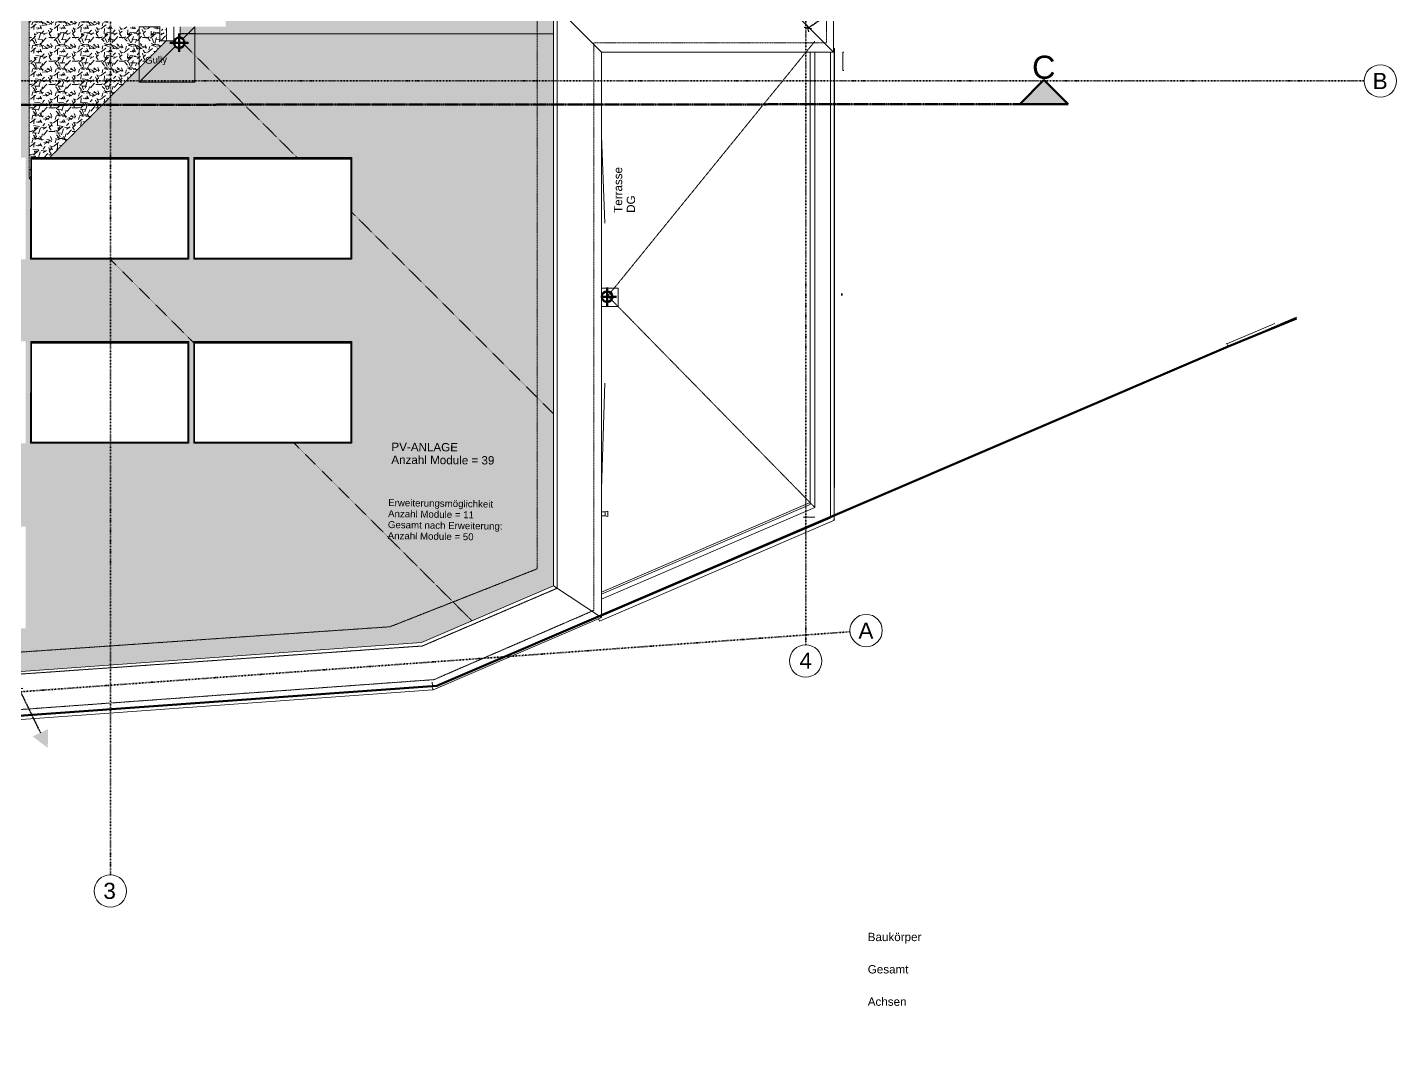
# Model space of a CAD drawing. Header units: millimetres. Extents: x -19192 to 21049, y -24519 to 21210.
# Drawn here: x 2182 to 16994, y -23681 to -12728 of the extents above; entities that cross this region are included whole.
import ezdxf
from ezdxf.enums import TextEntityAlignment as Align

# ---------------------------------------------------------------- set-up
doc = ezdxf.new("R2010")
doc.units = ezdxf.units.MM
for name, pattern in [('ACAD_ISO08W100', [36, 24, -3, 6, -3]), ('Achse', [0.009, 0.005, -0.002, 0, -0.002]), ('Strich Punkt Mittel', [0.015875, 0.00635, -0.004763, 0, -0.004763]), ('Verdeckt', [0.003, 0.002, -0.001]), ('Verdeckt Unten', [0.005, 0.003, -0.002])]:
    doc.linetypes.add(name, pattern=pattern)
for name, color, linetype, lineweight in [('A-DETL-HDLN', 90, 'Verdeckt', 5), ('A-ROOF-PATT', 132, 'Continuous', 13), ('A_2D', 7, 'Continuous', 13), ('A_Beschriftung_', 7, 'Continuous', 9), ('A_Bodenschlitz', 7, 'Continuous', 5), ('A_Dach', 7, 'Continuous', 13), ('A_Decken', 8, 'Continuous', 13), ('A_Durchbruch_', 7, 'Continuous', 5), ('A_Gelaender', 7, 'Continuous', 13), ('A_Grundstuecksgrenze', 5, 'Continuous', 70), ('A_Raeume', 7, 'Continuous', 13), ('A_Raeume_', 7, 'Continuous', 5), ('A_Raster_', 1, 'Continuous', 9), ('A_Waende', 7, 'Continuous', 13), ('G-ANNO-SYMB_', 111, 'Continuous', 9), ('HT_E-Gesamt', 2, 'Continuous', 13), ('M-EQPM', 50, 'Continuous', 5), ('P-PIPE', 3, 'Continuous', 5), ('P-PIPE-CNTR', 3, 'Continuous', 5), ('Text', 250, 'Continuous', 9)]:
    doc.layers.add(name, color=color, linetype=linetype, lineweight=lineweight)
doc.layers.add('E_ERDUNG', color=150, linetype='ACAD_ISO08W100', true_color=0x0f87ff)
doc.styles.add('Arial', font='arial.ttf', dxfattribs={"height": 0.175})
doc.styles.add('Arial_1', font='arial.ttf', dxfattribs={"height": 0.09})
doc.styles.add('Arial_3', font='arial.ttf', dxfattribs={"height": 0.075})
doc.styles.add('Arial_6', font='arial.ttf', dxfattribs={"height": 0.25})
doc.styles.add('Arial_7', font='arial.ttf', dxfattribs={"height": 0.0018})
doc.styles.add('ET_LEGENDE - Wohnung$0$ROMANS', font='romans.shx', dxfattribs={"width": 0.6})
pattern_1 = [(228.018, (0.17445, 0.254), (-2.0314528123, -2.2858083747), [0.03417, -3.383]), (184.971, (0.15159, 0.2286), (3.0474510622, 0.2540216987), [0.05863, -5.804]), (132.505, (0.09319, 0.22352), (2.5397709538, -2.794276805), [0.04134, -4.093]), (267.274, (-0.00585, 0.16002), (0.2539551053, 5.07967014), [0.0534, -5.287]), (292.83, (-0.00839, 0.10668), (-1.2698152688, 3.0481018627), [0.05236, -5.184]), (357.273, (0.01192, 0.05842), (-5.0786668393, 0.253996185), [0.05339, -5.286]), (37.7, (0.06525, 0.05588), (-3.301035372, -2.5397783393), [0.07061, -6.99]), (72.259, (0.12112, 0.09906), (1.7776368311, 5.5880763064), [0.06667, -6.6]), (121.425, (0.14144, 0.16256), (-2.031672082, 3.3020573153), [0.05358, -5.304]), (175.235, (0.1135, 0.20828), (2.7935534013, -0.254025948), [0.06116, -2.997]), (222.403, (0.05255, 0.21336), (-3.0471325378, -2.7937440326), [0.0791, -7.831]), (138.808, (0.24556, 0.15748), (-1.7773521685, 1.523768684), [0.027, -2.673]), (171.468, (0.22524, 0.17526), (3.30117332, -0.5079492745), [0.05136, -5.084]), (225.006, (0.17445, 0.18288), (5.4e-06, -0.25399983), [0.03592, -0.32326]), (203.203, (0.15667, 0.21336), (1.269569378, 0.507931902), [0.01934, -1.915]), (291.797, (0.1389, 0.20574), (-0.253942868, 0.76200551), [0.02736, -1.34]), (30.969, (0.14905, 0.18034), (0.761847982, 0.508005658), [0.04443, -1.436]), (161.562, (0.18715, 0.2032), (0.50789886, -0.25399589), [0.03212, -0.77095]), (16.393, (-0.00839, 0.20574), (2.539188499, 0.7619239566), [0.045, -4.455]), (70.35, (0.03478, 0.21844), (-1.015826576, -2.7941218824), [0.03776, -3.738]), (293.194, (0.18715, 0.254), (-0.507732472, 1.269649148), [0.03869, -1.896]), (343.607, (0.20238, 0.21844), (-2.539188499, 0.7619239566), [0.045, -4.455]), (339.44, (-0.00839, 0.04826), (-1.269488031, 0.507910437), [0.0434, -2.126]), (294.771, (0.03224, 0.03302), (-1.269780434, 2.794053213), [0.03637, -3.6]), (66.806, (0.18969, 0), (0.507732472, 1.269649148), [0.03869, -1.896]), (17.357, (0.20492, 0.03556), (-3.3012399564, -1.015952889), [0.04257, -4.214]), (69.448, (0.06525, 0), (-0.507723815, -1.269562447), [0.0217, -2.148]), (101.308, (0.17445, 0), (-0.25393613, 1.01592937), [0.01295, -1.282]), (165.961, (0.17191, 0.0127), (0.76185039, -0.25399813), [0.05235, -0.99472]), (186.01, (0.12112, 0.0254), (2.5393647706, 0.253982649), [0.04852, -4.803]), (303.685, (0.14905, 0.15748), (-0.253946744, 0.50799749), [0.03663, -0.87912]), (353.156, (0.16937, 0.127), (4.317226918, -0.50799857), [0.06394, -6.33]), (60.95, (0.23286, 0.11938), (-1.016019282, -1.77837494), [0.02615, -2.589]), (90, (0.24556, 0.14224), (-0.25395, 0.254), [0.01524, -0.23876]), (120.251, (0.11604, 0.03302), (1.0159692298, -1.778326371), [0.03528, -3.493]), (48.018, (0.09827, 0.0635), (2.0314528123, 2.2858083747), [0.06834, -3.349]), (0, (0.14398, 0.1143), (0.25395, 0.254), [0.06603, -0.18792]), (325.299, (0.21, 0.1143), (-2.5394728662, 1.7780144784), [0.04016, -3.975]), (254.058, (0.24302, 0.09144), (-0.25403483, -1.016312904), [0.03698, -1.812]), (207.651, (0.23286, 0.05588), (-4.8252471042, -2.5401405645), [0.06021, -5.96]), (175.425, (0.17953, 0.02794), (-3.3012584247, 0.2540008469), [0.06369, -6.305])]

# ---------------------------------------------------------------- blocks, each defined once
blk = doc.blocks.new('Typ des oberen Holms - Oberer Geländerholm_Innen_-3751269-263_PP_DDS_BT2')
at = {"layer": 'A_Gelaender', "lineweight": 5}
for p, q in [((-15.212, 61.099), (-13.328, 65.615)), ((-13.282, 65.596), (-15.178, 61.049)), ((-15.178, 61.049), (-17.692, 61.024)), ((-17.671, 61.074), (-15.212, 61.099))]:
    blk.add_line(p, q, dxfattribs=at)
blk = doc.blocks.new('Typ des oberen Holms - Oberer Geländerholm_Innen_-V3-263_PP_DDS_BT2')
at = {"layer": 'A_Gelaender', "lineweight": 5}
for p, q in [((-15.212, 61.099), (-13.328, 65.615)), ((-15.178, 61.049), (-13.282, 65.596)), ((-17.692, 61.024), (-15.178, 61.049)), ((-17.671, 61.074), (-15.212, 61.099))]:
    blk.add_line(p, q, dxfattribs=at)
blk = doc.blocks.new('Basiswand _ Attika_BLE_0340_0100 - ___-7440328-263_PP_DDS_BT2')
at = {"layer": 'A_Waende'}
for p, q in [((-4.91, 85.148), (-13.097, 65.519)), ((-13.097, 65.519), (-13.377, 66.199))]:
    blk.add_line(p, q, dxfattribs=at)
blk = doc.blocks.new('Basiswand _ Attika_BLE_0340_0100 - ___-7441165-263_PP_DDS_BT2')
at = {"layer": 'A_Waende'}
for p, q in [((-29.589, 64.113), (-23.226, 79.368)), ((-23.226, 79.368), (-23.193, 79.354)), ((-23.19, 79.353), (-22.746, 79.168)), ((-28.894, 64.429), (-22.746, 79.168)), ((-28.894, 64.429), (-29.589, 64.113))]:
    blk.add_line(p, q, dxfattribs=at)
blk = doc.blocks.new('Basiswand _ Attika_BLE_0340_0100 - ___-7441263-263_PP_DDS_BT2')
at = {"layer": 'A_Waende'}
for p, q in [((-29.589, 64.113), (-28.894, 64.429)), ((-25.804, 63.395), (-28.894, 64.429)), ((-19.753, 60.821), (-29.589, 64.113)), ((-19.667, 61.341), (-24.596, 62.99)), ((-19.746, 60.843), (-19.753, 60.821))]:
    blk.add_line(p, q, dxfattribs=at)
blk = doc.blocks.new('Basiswand _ Attika_BLE_0340_0100 - ___-7441324-263_PP_DDS_BT2')
at = {"layer": 'A_Waende'}
for p, q in [((-18.116, 61.356), (-19.667, 61.341)), ((-18.116, 61.356), (-17.768, 60.84)), ((-17.768, 60.84), (-19.749, 60.82)), ((-19.749, 60.82), (-19.749, 60.833))]:
    blk.add_line(p, q, dxfattribs=at)
blk = doc.blocks.new('Basiswand _ Attika_BLE_0340_0100 - ___-7441424-263_PP_DDS_BT2')
at = {"layer": 'A_Waende'}
for p, q in [((-15.693, 67.165), (-18.116, 61.356)), ((-15.693, 67.165), (-15.414, 66.485)), ((-15.414, 66.485), (-17.768, 60.84)), ((-17.768, 60.84), (-18.116, 61.356))]:
    blk.add_line(p, q, dxfattribs=at)
blk = doc.blocks.new('Basiswand _ Attika_BLE_0340_0100 - ___-7441724-263_PP_DDS_BT2')
at = {"layer": 'A_Waende'}
for p, q in [((-15.414, 66.485), (-15.693, 67.165)), ((-13.377, 66.199), (-15.693, 67.165)), ((-13.097, 65.519), (-15.414, 66.485)), ((-13.377, 66.199), (-13.097, 65.519))]:
    blk.add_line(p, q, dxfattribs=at)
blk = doc.blocks.new('Allg_Bodendurchbruch_Schatten - Bodendurchbruch_Schatten-7936345-263_PP_DDS_BT2')
at = {"layer": 'A_2D'}
for p, q in [((-0.075, -0.075), (-0.075, 0.075)), ((0.075, 0.075), (0.075, -0.075)), ((0.075, -0.075), (-0.075, -0.075))]:
    blk.add_line(p, q, dxfattribs=at)
at = {"layer": 'A_Durchbruch_'}
for p, q in [((-0.075, 0.075), (-0.075, -0.075)), ((0.075, -0.075), (0.075, 0.075)), ((-0.075, -0.075), (0.075, -0.075))]:
    blk.add_line(p, q, dxfattribs=at)
blk = doc.blocks.new('HLS_Rigol - 20x8cm-V16-263_PP_DDS_BT2')
at = {"layer": 'M-EQPM'}
blk.add_line((0, -0.1), (1.62, -0.1), dxfattribs=at)
blk.add_line((0, -0.1), (1.62, -0.1), dxfattribs=at)
blk = doc.blocks.new('Allg_Sollarkollektor - Allg_Sollarkollektor-V33-263_PP_DDS_BT2')
at = {"layer": 'A_2D'}
for p, q in [((-0.855, 0.546), (0.855, 0.546)), ((-0.855, 0.546), (-0.855, 0.537)), ((0.855, 0.537), (-0.855, 0.537)), ((-0.855, 0.537), (-0.855, -0.555)), ((0.845, 0.527), (-0.845, 0.527)), ((-0.845, 0.527), (-0.845, -0.545)), ((-0.845, -0.545), (-0.845, 0.527)), ((-0.845, 0.527), (0.845, 0.527)), ((0.845, -0.545), (0.845, 0.527)), ((0.845, 0.527), (0.845, -0.545)), ((0.855, 0.546), (0.855, 0.537)), ((0.855, -0.555), (0.855, 0.537)), ((-0.855, -0.555), (0.855, -0.555)), ((-0.845, -0.545), (0.845, -0.545)), ((0.845, -0.545), (-0.845, -0.545))]:
    blk.add_line(p, q, dxfattribs=at)
blk = doc.blocks.new('Allg_Sollarkollektor - Allg_Sollarkollektor-V26-263_PP_DDS_BT2')
at = {"layer": 'A_2D'}
for p, q in [((-0.855, 0.546), (0.855, 0.546)), ((-0.855, 0.546), (-0.855, 0.537)), ((0.855, 0.537), (-0.855, 0.537)), ((-0.855, 0.537), (-0.855, -0.555)), ((0.845, 0.527), (-0.845, 0.527)), ((-0.845, 0.527), (-0.845, -0.545)), ((-0.845, -0.545), (-0.845, 0.527)), ((-0.845, 0.527), (0.845, 0.527)), ((0.845, -0.545), (0.845, 0.527)), ((0.845, 0.527), (0.845, -0.545)), ((0.855, 0.546), (0.855, 0.537)), ((0.855, -0.555), (0.855, 0.537)), ((-0.855, -0.555), (0.855, -0.555)), ((-0.845, -0.545), (0.845, -0.545)), ((0.845, -0.545), (-0.845, -0.545))]:
    blk.add_line(p, q, dxfattribs=at)
blk = doc.blocks.new('Kemperventil - Standard-10796993-263_PP_DDS_BT2')
at = {"layer": 'HT_E-Gesamt'}
for p, q in [((0.095, 0.19), (0.105, 0.16)), ((0.125, 0.19), (0.095, 0.19)), ((0.105, 0.16), (0.105, 0.12)), ((0.125, 0.16), (0.105, 0.16)), ((0.155, 0.19), (0.125, 0.19)), ((0.145, 0.16), (0.125, 0.16)), ((0.145, 0.16), (0.155, 0.19)), ((0.145, 0.12), (0.145, 0.16))]:
    blk.add_line(p, q, dxfattribs=at)
blk = doc.blocks.new('Symbol_Schatten - Bodendurchbruch_Schatten-8269585-263_PP_DDS_BT2')
at = {"layer": 'A_2D'}
blk.add_line((-0.09, -0.1), (-0.1, -0.1), dxfattribs=at)
at = {"layer": 'A_Durchbruch_'}
blk.add_line((-0.1, -0.1), (-0.09, -0.1), dxfattribs=at)
blk = doc.blocks.new('Symbol_Schatten - Bodendurchbruch_Schatten-V52-263_PP_DDS_BT2')
at = {"layer": 'A_2D'}
for p, q in [((-0.1, -0.1), (-0.1, 0.1)), ((-0.1, 0.1), (-0.09, 0.1)), ((-0.09, -0.1), (-0.1, -0.1))]:
    blk.add_line(p, q, dxfattribs=at)
at = {"layer": 'A_Durchbruch_'}
for p, q in [((-0.09, 0.1), (-0.1, 0.1)), ((-0.1, 0.1), (-0.1, -0.1)), ((-0.1, -0.1), (-0.09, -0.1))]:
    blk.add_line(p, q, dxfattribs=at)
blk = doc.blocks.new('Symbol_Schatten - Bodendurchbruch_Schatten-V54-263_PP_DDS_BT2')
at = {"layer": 'A_2D'}
for p, q in [((0.1, 0.1), (0.1, -0.1)), ((0.1, -0.1), (-0.042, -0.1))]:
    blk.add_line(p, q, dxfattribs=at)
at = {"layer": 'A_Durchbruch_'}
for p, q in [((0.1, -0.1), (0.1, 0.1)), ((-0.042, -0.1), (0.1, -0.1))]:
    blk.add_line(p, q, dxfattribs=at)
blk = doc.blocks.new('Symbol_Schatten - Bodendurchbruch_Schatten-V55-263_PP_DDS_BT2')
at = {"layer": 'A_2D'}
for p, q in [((-0.08, 0.1), (0.1, 0.1)), ((0.1, 0.1), (0.1, -0.1)), ((0.1, -0.1), (-0.08, -0.1))]:
    blk.add_line(p, q, dxfattribs=at)
at = {"layer": 'A_Durchbruch_'}
for p, q in [((0.1, 0.1), (-0.08, 0.1)), ((0.1, -0.1), (0.1, 0.1)), ((-0.08, -0.1), (0.1, -0.1))]:
    blk.add_line(p, q, dxfattribs=at)
blk = doc.blocks.new('Allg_BS - HKLS-V70-263_PP_DDS_BT2')
at = {"layer": 'A_Bodenschlitz'}
for p, q in [((-0.299, -0.368), (-0.299, 0.232)), ((-0.299, 0.232), (-0.074, 0.232)), ((0.171, 0.102), (0.301, 0.231)), ((0.225, 0.155), (0.227, 0.157)), ((0.301, 0.231), (0.301, -0.368)), ((0.301, 0.157), (0.301, 0.155)), ((-0.299, -0.368), (0.091, 0.022)), ((0.301, -0.368), (-0.299, -0.368))]:
    blk.add_line(p, q, dxfattribs=at)
blk = doc.blocks.new('Family - ___-3180367-263_PP_DDS_BT2')
at = {"layer": 'A_Grundstuecksgrenze'}
for p, q in [((-31.818, 64.901), (-19.694, 60.844)), ((-19.694, 60.844), (-10.383, 60.937)), ((-10.383, 60.937), (-9.584, 60.931))]:
    blk.add_line(p, q, dxfattribs=at)
blk = doc.blocks.new('Raster - BS_Achse-112124-263_PP_DDS_BT2')
at = {"layer": 'A_Beschriftung_'}
blk.add_circle((0, 0), 0.0035, dxfattribs=at)
blk = doc.blocks.new('Schnitt - 100_Gebaeudeschnitt-1260755-263_PP_DDS_BT2')
at = {"layer": 'G-ANNO-SYMB_'}
blk.add_hatch(color=256, dxfattribs=at).paths.add_polyline_path([(-0.00829, 0), (-0.00305, 0.00525), (0.0022, 0)])
at = {"layer": 'G-ANNO-SYMB_', "lineweight": 70}
for p, q in [((-0.00305, 0.00525), (-0.00829, 0)), ((0.0022, 0), (-0.00305, 0.00525)), ((-0.00829, 0), (0.0022, 0))]:
    blk.add_line(p, q, dxfattribs=at)
blk = doc.blocks.new('BS_Maßkette_AT_PP - unten oder rechts-9611919-263_PP_DDS_BT2')
at = {"layer": 'A_Beschriftung_', "char_height": 0.0018, "attachment_point": 1, "style": 'Arial_7'}
for s, insert, width in [('Baukörper', (-0.00023, -0.02079), 0.0137089), ('Gesamt', (-0.00023, -0.02779), 0.0102616), ('Achsen', (-0.00023, -0.03479), 0.0099409)]:
    blk.add_mtext(s, dxfattribs=dict(at, insert=insert, width=width))
blk = doc.blocks.new('654654654')
at = {"layer": 'A-ROOF-PATT', "lineweight": 5, "true_color": 0x636466}
h = blk.add_hatch(dxfattribs=at)
h.set_pattern_fill('FP_11', color=251, style=0, pattern_type=2)
h.set_pattern_definition([(228.018, (0.1732, 0.254), (-2.0314528123, -2.2858083747), [0.03417, -3.383]), (184.971, (0.15035, 0.2286), (3.0474510622, 0.2540216987), [0.05863, -5.804]), (132.505, (0.09194, 0.22352), (2.5397709538, -2.7942768048), [0.04134, -4.093]), (267.274, (-0.0071, 0.16002), (0.2539551053, 5.07967014), [0.0534, -5.287]), (292.83, (-0.00964, 0.10668), (-1.2698152688, 3.0481018627), [0.05236, -5.184]), (357.273, (0.01068, 0.05842), (-5.0786668393, 0.253996185), [0.05339, -5.286]), (37.7, (0.06401, 0.05588), (-3.301035372, -2.5397783393), [0.07061, -6.99]), (72.259, (0.11987, 0.09906), (1.7776368311, 5.5880763064), [0.06667, -6.6]), (121.425, (0.14019, 0.16256), (-2.0316720819, 3.3020573153), [0.05358, -5.304]), (175.235, (0.11226, 0.20828), (2.7935534013, -0.254025948), [0.06116, -2.997]), (222.403, (0.05131, 0.21336), (-3.0471325378, -2.7937440326), [0.0791, -7.831]), (138.808, (0.24431, 0.15748), (-1.7773521685, 1.5237686836), [0.027, -2.673]), (171.468, (0.22399, 0.17526), (3.30117332, -0.5079492745), [0.05136, -5.084]), (225.006, (0.1732, 0.18288), (5.4e-06, -0.25399983), [0.03592, -0.32326]), (203.203, (0.15543, 0.21336), (1.269569378, 0.507931902), [0.01934, -1.915]), (291.797, (0.13765, 0.20574), (-0.253942868, 0.76200551), [0.02736, -1.34]), (30.969, (0.14781, 0.18034), (0.761847982, 0.508005658), [0.04443, -1.436]), (161.562, (0.1859, 0.2032), (0.50789886, -0.25399589), [0.03212, -0.77095]), (16.393, (-0.00964, 0.20574), (2.539188499, 0.7619239566), [0.045, -4.455]), (70.35, (0.03353, 0.21844), (-1.015826576, -2.7941218824), [0.03776, -3.738]), (293.194, (0.1859, 0.254), (-0.507732472, 1.269649148), [0.03869, -1.896]), (343.607, (0.20114, 0.21844), (-2.539188499, 0.7619239566), [0.045, -4.455]), (339.44, (-0.00964, 0.04826), (-1.269488031, 0.507910437), [0.0434, -2.126]), (294.771, (0.03099, 0.03302), (-1.269780434, 2.794053213), [0.03637, -3.6]), (66.806, (0.18844, 0), (0.507732472, 1.269649148), [0.03869, -1.896]), (17.357, (0.20368, 0.03556), (-3.3012399564, -1.015952889), [0.04257, -4.214]), (69.448, (0.06401, 0), (-0.507723815, -1.269562447), [0.0217, -2.148]), (101.308, (0.1732, 0), (-0.25393613, 1.01592937), [0.01295, -1.282]), (165.961, (0.17066, 0.0127), (0.761850388, -0.25399813), [0.05235, -0.99472]), (186.01, (0.11987, 0.0254), (2.5393647706, 0.253982649), [0.04852, -4.803]), (303.685, (0.14781, 0.15748), (-0.253946744, 0.50799749), [0.03663, -0.87912]), (353.156, (0.16813, 0.127), (4.317226918, -0.50799857), [0.06394, -6.33]), (60.95, (0.23161, 0.11938), (-1.016019282, -1.77837494), [0.02615, -2.589]), (90, (0.2443, 0.14224), (-0.25395, 0.254), [0.01524, -0.23876]), (120.251, (0.1148, 0.03302), (1.0159692298, -1.7783263712), [0.03528, -3.493]), (48.018, (0.09702, 0.0635), (2.0314528123, 2.2858083747), [0.06834, -3.349]), (0, (0.14273, 0.1143), (0.25395, 0.254), [0.06603, -0.18792]), (325.299, (0.20876, 0.1143), (-2.5394728662, 1.7780144784), [0.04016, -3.975]), (254.058, (0.24177, 0.09144), (-0.25403483, -1.016312904), [0.03698, -1.812]), (207.651, (0.23161, 0.05588), (-4.8252471042, -2.5401405645), [0.06021, -5.96]), (175.425, (0.17828, 0.02794), (-3.3012584247, 0.2540008469), [0.06369, -6.305])])
h.paths.add_polyline_path([(-51.469, 48.341), (-48.219, 48.577), (-48.219, 48.966), (-46.949, 48.966), (-46.949, 48.668), (-41.764, 49.043), (-41.22, 49.277), (-43.142, 51.198), (-44.229, 51.198), (-44.229, 52.285), (-45.132, 53.189), (-45.993, 53.189), (-45.993, 54.049), (-46.011, 54.067), (-46.01, 57.191), (-45.063, 58.139), (-45.063, 58.737), (-44.465, 58.737), (-44.41, 58.791), (-45.063, 58.791), (-45.063, 60.471), (-46.001, 61.409), (-46.001, 64.554), (-51.469, 59.086), (-51.469, 48.539)])
h.paths.add_polyline_path([(-49.521, 49.194), (-49.521, 50.295), (-47.811, 50.295), (-47.811, 49.194), (-49.511, 49.194)])
h.paths.add_polyline_path([(-47.757, 49.194), (-47.757, 50.295), (-46.047, 50.295), (-46.047, 49.194), (-47.747, 49.194)])
h.paths.add_polyline_path([(-49.521, 51.198), (-49.521, 52.299), (-47.811, 52.299), (-47.811, 51.198), (-49.511, 51.198)])
h.paths.add_polyline_path([(-45.993, 51.198), (-45.993, 52.299), (-44.283, 52.299), (-44.283, 51.198), (-45.983, 51.198)])
h.paths.add_polyline_path([(-46.047, 51.198), (-47.757, 51.198), (-47.757, 52.299), (-46.047, 52.299), (-46.047, 51.208)])
h.paths.add_polyline_path([(-46.057, 53.189), (-47.757, 53.189), (-47.757, 54.289), (-46.047, 54.289), (-46.047, 53.189), (-46.057, 53.189)])
h.paths.add_polyline_path([(-47.821, 53.189), (-49.521, 53.189), (-49.521, 54.29), (-47.811, 54.29), (-47.811, 53.189), (-47.821, 53.189)])
h.paths.add_polyline_path([(-46.859, 54.594), (-48.194, 54.594), (-48.194, 55.144), (-46.859, 55.144), (-46.859, 54.594)])
h.paths.add_polyline_path([(-48.417, 54.869), (-50.798, 54.869), (-50.798, 55.029), (-50.808, 55.029), (-50.808, 57.489), (-48.428, 57.489), (-48.428, 57.339), (-48.417, 57.339), (-48.417, 54.869)])
h.paths.add_polyline_path([(-46.791, 57.221), (-47.921, 57.221), (-47.921, 57.771), (-47.341, 57.771), (-47.341, 58.696), (-46.791, 58.696), (-46.791, 57.231)])
h.paths.add_polyline_path([(-48.965, 58.219), (-50.418, 58.219), (-50.418, 59.689), (-48.963, 59.689), (-48.963, 58.219)])
h.paths.add_polyline_path([(-45.044, 58.737), (-45.044, 58.737), (-44.836, 58.737)])
h.paths.add_polyline_path([(-43.962, 59.239), (-43.896, 59.305), (-43.962, 59.37), (-43.962, 59.304)])
h.paths.add_polyline_path([(-46.949, 60.203), (-48.219, 60.204), (-48.219, 60.754), (-46.949, 60.754), (-46.949, 60.315)])
h = blk.add_hatch(dxfattribs=at)
h.set_pattern_fill('FP_3', color=251, style=0, pattern_type=2)
h.set_pattern_definition(pattern_1)
h.paths.add_polyline_path([(-40.339, 55.629), (-40.339, 55.949), (-37.829, 55.949), (-37.829, 56.361), (-39.482, 58.014), (-39.482, 57.44), (-40.583, 57.44), (-40.583, 59.115), (-40.772, 59.304), (-41.473, 58.604), (-41.473, 57.441), (-42.574, 57.441), (-42.574, 57.503), (-43.884, 56.193), (-43.884, 55.704), (-44.374, 55.704), (-44.374, 55.63), (-40.339, 55.629)])
h = blk.add_hatch(dxfattribs=at)
h.set_pattern_fill('FP_2', color=251, style=0, pattern_type=2)
h.set_pattern_definition([(228.018, (0.15569, 0.254), (-2.0314528123, -2.2858083747), [0.03417, -3.383]), (184.971, (0.13283, 0.2286), (3.0474510622, 0.2540216987), [0.05863, -5.804]), (132.505, (0.07442, 0.22352), (2.5397709538, -2.794276805), [0.04134, -4.093]), (267.274, (-0.02462, 0.16002), (0.2539551053, 5.07967014), [0.0534, -5.287]), (292.83, (-0.02716, 0.10668), (-1.2698152688, 3.0481018627), [0.05236, -5.184]), (357.273, (-0.00684, 0.05842), (-5.0786668393, 0.253996185), [0.05339, -5.286]), (37.7, (0.04649, 0.05588), (-3.301035372, -2.5397783393), [0.07061, -6.99]), (72.259, (0.10236, 0.09906), (1.7776368311, 5.5880763064), [0.06667, -6.6]), (121.425, (0.12267, 0.16256), (-2.031672082, 3.3020573153), [0.05358, -5.304]), (175.235, (0.09474, 0.20828), (2.7935534013, -0.254025948), [0.06116, -2.997]), (222.403, (0.03379, 0.21336), (-3.0471325378, -2.7937440326), [0.0791, -7.831]), (138.808, (0.22679, 0.15748), (-1.7773521685, 1.523768684), [0.027, -2.673]), (171.468, (0.20648, 0.17526), (3.30117332, -0.5079492745), [0.05136, -5.084]), (225.006, (0.15569, 0.18288), (5.4e-06, -0.25399983), [0.03592, -0.32326]), (203.203, (0.13791, 0.21336), (1.269569378, 0.507931902), [0.01934, -1.915]), (291.797, (0.12013, 0.20574), (-0.253942868, 0.76200551), [0.02736, -1.34]), (30.969, (0.13029, 0.18034), (0.761847982, 0.508005658), [0.04443, -1.436]), (161.562, (0.16839, 0.2032), (0.50789886, -0.25399589), [0.03212, -0.77095]), (16.393, (-0.02716, 0.20574), (2.539188499, 0.7619239566), [0.045, -4.455]), (70.35, (0.01602, 0.21844), (-1.015826576, -2.7941218824), [0.03776, -3.738]), (293.194, (0.16839, 0.254), (-0.507732472, 1.269649148), [0.03869, -1.896]), (343.607, (0.18362, 0.21844), (-2.539188499, 0.7619239566), [0.045, -4.455]), (339.44, (-0.02716, 0.04826), (-1.269488031, 0.507910437), [0.0434, -2.126]), (294.771, (0.01348, 0.03302), (-1.269780434, 2.794053213), [0.03637, -3.6]), (66.806, (0.17092, 0), (0.507732472, 1.269649148), [0.03869, -1.896]), (17.357, (0.18616, 0.03556), (-3.3012399564, -1.015952889), [0.04257, -4.214]), (69.448, (0.04649, 0), (-0.507723815, -1.269562447), [0.0217, -2.148]), (101.308, (0.15569, 0), (-0.25393613, 1.01592937), [0.01295, -1.282]), (165.961, (0.15315, 0.0127), (0.76185039, -0.25399813), [0.05235, -0.99472]), (186.01, (0.10236, 0.0254), (2.5393647706, 0.253982649), [0.04852, -4.803]), (303.685, (0.13029, 0.15748), (-0.253946744, 0.50799749), [0.03663, -0.87912]), (353.156, (0.15061, 0.127), (4.317226918, -0.50799857), [0.06394, -6.33]), (60.95, (0.2141, 0.11938), (-1.016019282, -1.77837494), [0.02615, -2.589]), (90, (0.2268, 0.14224), (-0.25395, 0.254), [0.01524, -0.23876]), (120.251, (0.09728, 0.03302), (1.0159692298, -1.778326371), [0.03528, -3.493]), (48.018, (0.0795, 0.0635), (2.0314528123, 2.2858083747), [0.06834, -3.349]), (0, (0.1252, 0.1143), (0.25395, 0.254), [0.06603, -0.18792]), (325.299, (0.19124, 0.1143), (-2.5394728662, 1.7780144784), [0.04016, -3.975]), (254.058, (0.22425, 0.09144), (-0.25403483, -1.016312904), [0.03698, -1.812]), (207.651, (0.2141, 0.05588), (-4.8252471042, -2.5401405645), [0.06021, -5.96]), (175.425, (0.16077, 0.02794), (-3.3012584247, 0.2540008469), [0.06369, -6.305])])
h.paths.add_polyline_path([(-46.011, 54.067), (-45.993, 54.085), (-45.993, 54.289), (-45.788, 54.289), (-44.524, 55.554), (-44.524, 55.692), (-44.575, 55.685), (-44.594, 55.554), (-44.594, 55.704), (-45.154, 55.704), (-45.154, 56.254), (-45.074, 56.254), (-46.01, 57.191), (-46.011, 54.472)])
h = blk.add_hatch(dxfattribs=at)
h.set_pattern_fill('FP_1', color=251, style=0, pattern_type=2)
h.set_pattern_definition([(228.007, (0.18288, 0.26681), (-2.0318916186, -2.2854183216), [0.03417, -3.383]), (184.969, (0.16002, 0.24141), (3.0484561691, 0.2540019391), [0.05864, -5.805]), (132.516, (0.1016, 0.23634), (2.5403073697, -2.7937891523), [0.04134, -4.093]), (267.273, (0.00254, 0.17285), (0.253996185, 5.0786668393), [0.05339, -5.286]), (292.838, (0, 0.11952), (-1.2698527249, 3.0470029274), [0.05235, -5.183]), (357.274, (0.02032, 0.07127), (-5.07967014, 0.2539551053), [0.0534, -5.287]), (37.689, (0.07366, 0.06873), (-3.3023081407, -2.5397638277), [0.07061, -6.991]), (72.252, (0.12954, 0.1119), (1.778005175, 5.5869097272), [0.06666, -6.599]), (121.435, (0.14986, 0.17539), (-2.0322483687, 3.3017026713), [0.05357, -5.304]), (175.237, (0.12192, 0.2211), (2.793562267, -0.253928434), [0.06117, -2.997]), (222.392, (0.06096, 0.22618), (-3.047668842, -2.7931589737), [0.0791, -7.831]), (138.82, (0.254, 0.17031), (-1.777671267, 1.5233964025), [0.027, -2.673]), (171.471, (0.23368, 0.18808), (3.3021888525, -0.5079247348), [0.05137, -5.085]), (224.994, (0.18288, 0.1957), (1.7e-06, -0.25395033), [0.03592, -0.32326]), (203.194, (0.1651, 0.22618), (1.269649148, 0.507732472), [0.01934, -1.915]), (291.805, (0.14732, 0.21856), (-0.25399169, 0.76185306), [0.02735, -1.34]), (30.959, (0.15748, 0.19316), (0.762001806, 0.507900117), [0.04443, -1.437]), (161.569, (0.19558, 0.21602), (0.50799946, -0.25394648), [0.03213, -0.77107]), (16.386, (0, 0.21856), (2.5402409495, 0.7618958376), [0.04501, -4.456]), (70.343, (0.04318, 0.23126), (-1.0158409634, -2.793052668), [0.03775, -3.738]), (293.203, (0.19558, 0.26681), (-0.507931902, 1.269569378), [0.03868, -1.895]), (343.614, (0.21082, 0.23126), (-2.5402409495, 0.7618958376), [0.04501, -4.456]), (339.448, (0, 0.06111), (-1.269562447, 0.507723815), [0.0434, -2.127]), (294.779, (0.04064, 0.04587), (-1.270170545, 2.793875891), [0.03636, -3.6]), (66.797, (0.19812, 0.01286), (0.507931902, 1.269569378), [0.03868, -1.895]), (17.351, (0.21336, 0.04841), (-3.3023008244, -1.015905403), [0.04258, -4.215]), (69.44, (0.07366, 0.01286), (-0.507910437, -1.269488031), [0.0217, -2.148]), (101.312, (0.18288, 0.01286), (-0.25401686, 1.015909677), [0.01295, -1.282]), (165.966, (0.18034, 0.02556), (0.762001095, -0.25395347), [0.05236, -0.99489]), (186.008, (0.12954, 0.03825), (2.540368142, 0.2539986755), [0.04853, -4.804]), (303.695, (0.15748, 0.17031), (-0.25399657, 0.50789492), [0.03663, -0.87906]), (353.159, (0.1778, 0.13983), (4.3182463913, -0.5078916343), [0.06396, -6.332]), (60.941, (0.2413, 0.13222), (-1.015812906, -1.777341202), [0.02615, -2.589]), (90, (0.254, 0.15507), (-0.254, 0.25395), [0.01524, -0.23871]), (120.261, (0.12446, 0.04587), (1.015775651, -1.7772852853), [0.03528, -3.493]), (48.007, (0.10668, 0.07635), (2.0318916186, 2.2854183216), [0.06834, -3.349]), (0, (0.1524, 0.12714), (0.254, 0.25395), [0.06604, -0.18796]), (325.31, (0.21844, 0.12714), (-2.5398141737, 1.7775269018), [0.04016, -3.976]), (254.052, (0.25146, 0.10428), (-0.253856876, -1.015327533), [0.03698, -1.812]), (207.641, (0.2413, 0.06873), (-4.8256903689, -2.5392983613), [0.06021, -5.961]), (175.427, (0.18796, 0.04079), (-3.3022641056, 0.2539653403), [0.0637, -6.307])])
h.paths.add_polyline_path([(-41.22, 49.277), (-40.339, 49.655), (-40.339, 51.518), (-42.519, 53.698), (-42.519, 53.189), (-44.229, 53.189), (-44.228, 54.289), (-43.11, 54.289), (-44.333, 55.513), (-44.334, 55.51), (-44.341, 55.497), (-44.352, 55.487), (-44.364, 55.479), (-44.379, 55.475), (-44.394, 55.475), (-44.408, 55.479), (-44.421, 55.487), (-44.432, 55.497), (-44.439, 55.51), (-44.443, 55.524), (-44.443, 55.539), (-44.439, 55.554), (-44.524, 55.554), (-45.788, 54.289), (-44.283, 54.289), (-44.283, 53.189), (-45.132, 53.189), (-44.229, 52.285), (-44.229, 52.299), (-42.519, 52.299), (-42.519, 51.198), (-43.142, 51.198), (-41.261, 49.318)])
h.paths.add_polyline_path([(-45.993, 54.049), (-45.993, 54.085), (-46.01, 54.067), (-45.993, 54.049)])
h = blk.add_hatch(dxfattribs=at)
h.set_pattern_fill('FP_3', color=251, style=0, pattern_type=2)
h.set_pattern_definition(pattern_1)
h.paths.add_polyline_path([(-40.339, 51.518), (-40.339, 55.627), (-44.374, 55.628), (-44.374, 55.587), (-44.365, 55.585), (-44.352, 55.578), (-44.341, 55.567), (-44.334, 55.554), (-44.33, 55.54), (-44.33, 55.525), (-44.333, 55.513), (-43.11, 54.289), (-42.518, 54.289), (-42.518, 53.698), (-40.339, 51.518)])
at = {"layer": 'A-DETL-HDLN', "color": 251, "true_color": 0x636466}
for p, q in [((-39.75, 52.791), (-37.509, 55.549)), ((-37.509, 50.502), (-39.75, 52.791))]:
    blk.add_line(p, q, dxfattribs=at)
at = {"layer": 'A_2D', "color": 251, "linetype": 'Verdeckt', "true_color": 0x636466}
for p, q in [((-37.383, 76.542), (-37.384, 55.529)), ((-40.514, 56.106), (-40.514, 49.839)), ((-37.384, 55.529), (-39.9, 55.529)), ((-39.9, 55.529), (-39.9, 49.39)), ((-40.514, 49.839), (-42.106, 49.212)), ((-39.9, 49.39), (-41.63, 48.64)), ((-42.106, 49.212), (-51.152, 48.592)), ((-41.63, 48.64), (-54.184, 47.732))]:
    blk.add_line(p, q, dxfattribs=at)
at = {"layer": 'A_2D', "color": 251, "true_color": 0x636466}
for p, q in [((-32.301, 52.547), (-33.04, 52.244)), ((-33.04, 52.244), (-41.598, 48.574)), ((-41.598, 48.574), (-54.349, 47.652))]:
    blk.add_line(p, q, dxfattribs=at)
at = {"layer": 'A_2D', "color": 251, "lineweight": 5, "true_color": 0x636466}
for p, q in [((-37.509, 50.399), (-37.638, 50.399)), ((-41.646, 48.572), (-41.649, 48.612))]:
    blk.add_line(p, q, dxfattribs=at)
at = {"layer": 'A_Dach', "color": 251, "linetype": 'Verdeckt Unten', "true_color": 0x636466}
for p, q in [((-46.01, 57.191), (-46.011, 54.067)), ((-44.374, 55.704), (-44.374, 55.63)), ((-44.524, 55.554), (-45.788, 54.289)), ((-44.524, 55.554), (-44.524, 55.692)), ((-44.439, 55.554), (-44.524, 55.554)), ((-44.374, 55.63), (-40.339, 55.629)), ((-40.339, 55.627), (-44.374, 55.628)), ((-44.374, 55.628), (-44.374, 55.587)), ((-43.11, 54.289), (-44.333, 55.513)), ((-45.993, 54.085), (-46.011, 54.067)), ((-46.011, 54.067), (-45.993, 54.049)), ((-40.339, 51.518), (-42.519, 53.698)), ((-45.132, 53.189), (-44.229, 52.285)), ((-43.142, 51.198), (-41.22, 49.277))]:
    blk.add_line(p, q, dxfattribs=at)
at = {"layer": 'A_Decken', "color": 251, "true_color": 0x636466}
for p, q in [((-44.219, 55.63), (-44.219, 55.628)), ((-39.781, 53.579), (-39.818, 54.524)), ((-32.535, 52.494), (-33.053, 52.275)), ((-39.819, 50.703), (-39.781, 51.848)), ((-39.819, 49.587), (-37.559, 50.557))]:
    blk.add_line(p, q, dxfattribs=at)
at = {"layer": 'A_Raeume', "color": 251, "linetype": 'Verdeckt', "true_color": 0x636466}
for p, q in [((-40.299, 49.628), (-40.299, 55.909)), ((-32.301, 52.561), (-33.04, 52.244)), ((-32.349, 52.527), (-32.301, 52.547)), ((-40.299, 49.628), (-41.755, 49.004)), ((-41.755, 49.004), (-46.949, 48.641))]:
    blk.add_line(p, q, dxfattribs=at)
at = {"layer": 'A_Raeume_', "color": 251, "true_color": 0x636466, "flags": 128}
blk.add_lwpolyline([(-41.008, 76.216), (-41.008, 80.38), (-50.478, 80.38), (-50.478, 75.597), (-51.642, 75.61), (-51.661, 48.311), (-48.209, 48.552), (-48.219, 48.966), (-46.949, 48.966), (-46.939, 48.641), (-41.755, 49.004), (-40.299, 49.628), (-40.299, 55.909), (-37.789, 55.908), (-37.788, 76.216)], close=True, dxfattribs=at)
at = {"layer": 'A_Raster_', "color": 251, "linetype": 'Strich Punkt Mittel', "lineweight": 35, "true_color": 0x636466}
for p, q in [((-45.13, 85.87), (-45.131, 46.527)), ((-37.609, 49.017), (-37.608, 85.87)), ((-56.244, 55.119), (-31.567, 55.118)), ((-56.244, 47.775), (-37.13, 49.158))]:
    blk.add_line(p, q, dxfattribs=at)
at = {"layer": 'A_Waende', "color": 251, "true_color": 0x636466}
for p, q in [((-37.34, 50.389), (-37.34, 55.428)), ((-37.309, 55.468), (-37.3, 55.468)), ((-37.3, 50.368), (-37.3, 55.468)), ((-37.3, 55.468), (-37.298, 55.468)), ((-37.298, 50.72), (-37.298, 55.468)), ((-33.04, 52.244), (-37.3, 50.417)), ((-33.04, 52.244), (-33.055, 52.281)), ((-37.298, 50.72), (-37.3, 50.72)), ((-37.298, 50.364), (-39.839, 49.274)), ((-37.34, 50.389), (-39.819, 49.326)), ((-37.3, 50.368), (-37.309, 50.368)), ((-37.3, 50.368), (-37.298, 50.364)), ((-39.839, 49.274), (-39.85, 49.299))]:
    blk.add_line(p, q, dxfattribs=at)
at = {"layer": 'G-ANNO-SYMB_', "color": 251, "linetype": 'Achse', "lineweight": 70, "true_color": 0x636466}
blk.add_line((-46.741, 54.86), (-35.184, 54.867), dxfattribs=at)
at = {"layer": 'P-PIPE', "color": 251, "lineweight": 100, "true_color": 0x636466}
for centre, radius, start, end in [((-44.386, 55.532), 0.0571, 112.64, 202.64), ((-44.386, 55.532), 0.0572, 22.64, 112.64), ((-44.386, 55.532), 0.0572, 292.64, 22.64), ((-44.386, 55.532), 0.0571, 202.64, 292.64), ((-39.757, 52.784), 0.0571, 112.64, 202.64), ((-39.757, 52.784), 0.0571, 202.64, 292.64), ((-39.757, 52.784), 0.0571, 22.64, 112.64), ((-39.757, 52.784), 0.0571, 292.64, 22.64)]:
    blk.add_arc(centre, radius, start, end, dxfattribs=at)
at = {"layer": 'P-PIPE-CNTR', "color": 251, "lineweight": 100, "true_color": 0x636466}
for p, q in [((-44.386, 55.432), (-44.386, 55.632)), ((-44.486, 55.532), (-44.286, 55.532)), ((-39.757, 52.684), (-39.757, 52.884)), ((-39.819, 52.784), (-39.657, 52.784)), ((-37.224, 52.808), (-37.209, 52.808))]:
    blk.add_line(p, q, dxfattribs=at)
at = {"layer": 'A_2D', "color": 251, "true_color": 0x636466}
for name, p in [('Allg_BS - HKLS-V70-263_PP_DDS_BT2', (-44.519, 55.472)), ('Symbol_Schatten - Bodendurchbruch_Schatten-V52-263_PP_DDS_BT2', (-37.108, 55.331)), ('Symbol_Schatten - Bodendurchbruch_Schatten-8269585-263_PP_DDS_BT2', (-37.108, 55.331)), ('Symbol_Schatten - Bodendurchbruch_Schatten-V55-263_PP_DDS_BT2', (-39.739, 52.777)), ('Symbol_Schatten - Bodendurchbruch_Schatten-V54-263_PP_DDS_BT2', (-39.739, 52.777))]:
    blk.add_blockref(name, p, dxfattribs=at)
for name, p, rotation in [('Allg_Bodendurchbruch_Schatten - Bodendurchbruch_Schatten-7936345-263_PP_DDS_BT2', (-44.519, 55.629), 359.9941082324638), ('Allg_Sollarkollektor - Allg_Sollarkollektor-V26-263_PP_DDS_BT2', (-45.138, 53.744), 359.9982758787938), ('Allg_Sollarkollektor - Allg_Sollarkollektor-V33-263_PP_DDS_BT2', (-43.374, 53.744), 359.9982758787938), ('Allg_Sollarkollektor - Allg_Sollarkollektor-V33-263_PP_DDS_BT2', (-45.138, 51.753), 359.9982758787938), ('Allg_Sollarkollektor - Allg_Sollarkollektor-V33-263_PP_DDS_BT2', (-43.374, 51.753), 359.9982758787938)]:
    blk.add_blockref(name, p, dxfattribs=dict(at, rotation=rotation))
at = {"layer": 'A_Beschriftung_', "color": 251, "true_color": 0x636466}
for name, p, xscale, yscale, zscale, rotation in [('Raster - BS_Achse-112124-263_PP_DDS_BT2', (-31.392, 55.118), 49.99999999999998, 49.99999999999998, 49.99999999999998, 269.9982758784547), ('Raster - BS_Achse-112124-263_PP_DDS_BT2', (-36.955, 49.171), 49.99999999999998, 49.99999999999998, 49.99999999999998, 274.1368945284542), ('Raster - BS_Achse-112124-263_PP_DDS_BT2', (-37.609, 48.842), 49.99999999999998, 49.99999999999998, 49.99999999999998, 359.9982758785824), ('Raster - BS_Achse-112124-263_PP_DDS_BT2', (-45.131, 46.352), 49.99999999999998, 49.99999999999998, 49.99999999999998, 179.9982758785824), ('BS_Maßkette_AT_PP - unten oder rechts-9611919-263_PP_DDS_BT2', (-36.926, 46.94), 50, 50, 50, 359.998275878371)]:
    blk.add_blockref(name, p, dxfattribs=dict(at, xscale=xscale, yscale=yscale, zscale=zscale, rotation=rotation))
at = {"layer": 'A_Gelaender', "color": 251, "lineweight": 5, "true_color": 0x636466, "rotation": 22.64000000000043}
for name in ['Typ des oberen Holms - Oberer Geländerholm_Innen_-3751269-263_PP_DDS_BT2', 'Typ des oberen Holms - Oberer Geländerholm_Innen_-V3-263_PP_DDS_BT2']:
    blk.add_blockref(name, (0, 0), dxfattribs=at)
at = {"layer": 'A_Grundstuecksgrenze', "color": 251, "true_color": 0x636466, "rotation": 22.64000000000043}
blk.add_blockref('Family - ___-3180367-263_PP_DDS_BT2', (0, 0), dxfattribs=at)
at = {"layer": 'A_Waende', "color": 251, "true_color": 0x636466, "rotation": 22.64000000000043}
for name in ['Basiswand _ Attika_BLE_0340_0100 - ___-7440328-263_PP_DDS_BT2', 'Basiswand _ Attika_BLE_0340_0100 - ___-7441165-263_PP_DDS_BT2', 'Basiswand _ Attika_BLE_0340_0100 - ___-7441724-263_PP_DDS_BT2', 'Basiswand _ Attika_BLE_0340_0100 - ___-7441424-263_PP_DDS_BT2', 'Basiswand _ Attika_BLE_0340_0100 - ___-7441263-263_PP_DDS_BT2', 'Basiswand _ Attika_BLE_0340_0100 - ___-7441324-263_PP_DDS_BT2']:
    blk.add_blockref(name, (0, 0), dxfattribs=at)
at = {"layer": 'G-ANNO-SYMB_', "color": 251, "true_color": 0x636466, "extrusion": (0, 0, -1), "xscale": 49.99999999999998, "yscale": 49.99999999999998, "zscale": 49.99999999999998, "rotation": 359.9691147550838}
blk.add_blockref('Schnitt - 100_Gebaeudeschnitt-1260755-263_PP_DDS_BT2', (35.184, 54.867), dxfattribs=at)
at = {"layer": 'HT_E-Gesamt', "color": 251, "true_color": 0x636466, "rotation": 269.9982758784648}
blk.add_blockref('Kemperventil - Standard-10796993-263_PP_DDS_BT2', (-39.939, 50.559), dxfattribs=at)
at = {"layer": 'M-EQPM', "color": 251, "true_color": 0x636466, "rotation": 89.99827587846501}
blk.add_blockref('HLS_Rigol - 20x8cm-V16-263_PP_DDS_BT2', (-39.918, 53.534), dxfattribs=at)
at = {"layer": 'A_Beschriftung_', "color": 251, "true_color": 0x636466, "char_height": 0.175, "attachment_point": 1, "style": 'Arial'}
for s, insert, width in [('B', (-31.476, 55.205), 0.20042), ('A', (-37.039, 49.257), 0.20042), ('4', (-37.677, 48.933), 0.16835), ('3', (-45.207, 46.442), 0.16835)]:
    blk.add_mtext(s, dxfattribs=dict(at, insert=insert, width=width))
at = {"layer": 'G-ANNO-SYMB_', "color": 251, "true_color": 0x636466, "insert": (-35.16, 55.392), "char_height": 0.25, "width": 0.30865, "attachment_point": 1, "style": 'Arial_6'}
blk.add_mtext('C', dxfattribs=at)
at = {"layer": 'Text', "color": 251, "true_color": 0x636466, "attachment_point": 1}
for s, insert, char_height, width, rotation, style in [('Gully', (-44.758, 55.377), 0.075, 0.28861, 3.0147, 'Arial_3'), ('Terrasse', (-39.684, 53.691), 0.09, 0.57321, 90, 'Arial_1'), ('DG', (-39.545, 53.691), 0.09, 0.22447, 90, 'Arial_1'), ('PV-ANLAGE', (-42.09, 51.204), 0.09, 0.85781, 359.6311, 'Arial_1'), ('Anzahl Module = 39', (-42.091, 51.065), 0.09, 1.31076, 359.6311, 'Arial_1'), ('Erweiterungsmöglichkeit', (-42.125, 50.593), 0.075, 1.37489, 359.1834, 'Arial_3'), ('Anzahl Module = 11', (-42.126, 50.474), 0.075, 1.12637, 359.1834, 'Arial_3'), ('Anzahl Module = 50', (-42.13, 50.236), 0.075, 1.12637, 359.1834, 'Arial_3'), ('Gesamt nach Erweiterung:', (-42.128, 50.355), 0.075, 1.50717, 359.1834, 'Arial_3')]:
    blk.add_mtext(s, dxfattribs=dict(at, insert=insert, char_height=char_height, width=width, rotation=rotation, style=style))
blk = doc.blocks.new('*U161')
for p, q in [((0, 0), (445, 445)), ((48, 0), (-48, 0)), ((-18, 44), (18, -44))]:
    blk.add_line(p, q)
blk.add_solid([(368, 523), (600, 600), (523, 368)])
at = {"style": 'ET_LEGENDE - Wohnung$0$ROMANS', "width": 0.6, "flags": 1}
for tag, p in [('RAUMBUCHNUMMER', (0, -300)), ('ANLAGE', (0, -450))]:
    blk.add_attdef(tag, text='', height=100, dxfattribs=at).set_placement(p, align=Align.MIDDLE)
for tag, p in [('TEILANLAGE_NR', (0, -600)), ('KOMPONENTE', (0, -750)), ('KOMPONENTE_NR', (0, -900)), ('BEZEICHNUNG', (0, -1050)), ('TYP', (0, -1200)), ('HERSTELLER', (0, -1350)), ('MODEL', (0, -1500)), ('LEISTUNG_MAX', (0, -1650)), ('SPEZIFISCH_1', (0, -1800)), ('SPEZIFISCH_2', (0, -1950)), ('SPEZIFISCH_3', (0, -2100)), ('SPEZIFISCH_4', (0, -2250)), ('SPEZIFISCH_5', (0, -2400)), ('GEWERKE_CODE', (0, -2550)), ('ZAEHLER', (0, -2850)), ('LV_POS', (0, -2700)), ('PLATZHALTER_1', (0, -3000)), ('PLATZHALTER_2', (0, -3150)), ('PLATZHALTER_3', (0, -3300)), ('JOBLISTE_VDMA', (0, -3450)), ('ET_SPEZIFISCH_1', (0, -3600)), ('ET_SPEZIFISCH_2', (0, -3750)), ('ET_SPEZIFISCH_3', (0, -3900)), ('ET_SPEZIFISCH_4', (0, -4050)), ('ET_SPEZIFISCH_5', (0, -4200)), ('ET_SPEZIFISCH_6', (0, -4350)), ('ET_SPEZIFISCH_7', (0, -4500))]:
    blk.add_attdef(tag, text='', height=100, dxfattribs=at).set_placement(p, align=Align.MIDDLE_CENTER)

msp = doc.modelspace()

# ---------------------------------------------------------------- block references
at = {"xscale": 1000, "yscale": 1000, "zscale": 1000}
msp.add_blockref('654654654', (48210, -68426), dxfattribs=at)
at = {"layer": 'E_ERDUNG'}
for p, xscale, yscale, zscale, rotation in [((10623, -12738), 0.8398079999999998, 0.8398079999999998, 0.8398079999999998, 349.5156992277468), ((2091, -19885), 0.8398080000000001, 0.8398080000000001, 0.8398080000000001, 250.8877386947284)]:
    msp.add_blockref('*U161', p, dxfattribs=dict(at, xscale=xscale, yscale=yscale, zscale=zscale, rotation=rotation))

doc.saveas('drawing.dxf')
